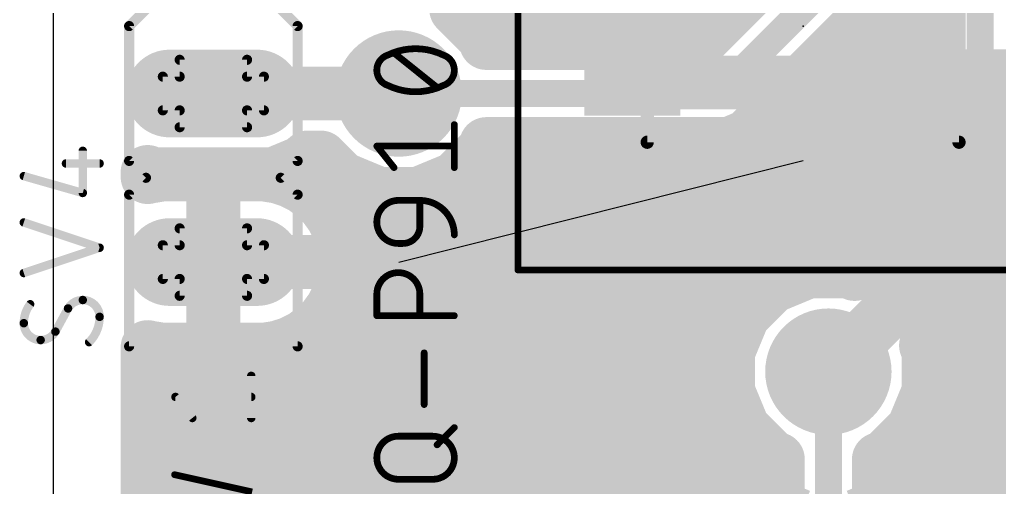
# Model space of a CAD drawing. Extents: x -0.1 to 1.18, y 0 to 3.76.
# Drawn here: x -0.02 to 0.562, y 1.421 to 1.699 of the extents above; entities that cross this region are included whole.
import ezdxf

# ---------------------------------------------------------------- set-up
doc = ezdxf.new("R2010")
doc.units = 0
for name, color, linetype in [('1', 12, 'CONTINUOUS'), ('16', 132, 'CONTINUOUS'), ('17', 110, 'CONTINUOUS'), ('18', 110, 'CONTINUOUS'), ('19', 53, 'CONTINUOUS'), ('20', 31, 'CONTINUOUS'), ('21', 253, 'CONTINUOUS'), ('23', 53, 'CONTINUOUS'), ('25', 253, 'CONTINUOUS'), ('27', 253, 'CONTINUOUS'), ('51', 253, 'CONTINUOUS')]:
    doc.layers.add(name, color=color, linetype=linetype)

# ---------------------------------------------------------------- blocks, each defined once
blk = doc.blocks.new('RECT')
blk.add_solid([(-0.5, -0.5), (0.5, -0.5), (-0.5, 0.5), (0.5, 0.5)])
blk = doc.blocks.new('LONGP100')
at = {"const_width": 1}
blk.add_lwpolyline([(-0.5, 0), (0.5, 0)], dxfattribs=at)
at = {"const_width": 0.5}
for points in [[(-0.5, 0.25, 1), (-0.5, -0.25)], [(0.5, -0.25, 1), (0.5, 0.25)]]:
    blk.add_lwpolyline(points, format="xyb", dxfattribs=at)
blk = doc.blocks.new('ROUNDV')
at = {"const_width": 0.5}
blk.add_lwpolyline([(0, -0.25, 1), (0, 0.25, 1), (0, -0.25)], format="xyb", dxfattribs=at)

msp = doc.modelspace()

# ---------------------------------------------------------------- linework, layer by layer
at = {"layer": '1', "const_width": 0.032}
for points in [[(0.343622, 1.661535), (0.546378, 1.661535)], [(0.546378, 1.661535), (0.55, 1.657913)], [(0.205, 1.655), (0.095, 1.655)], [(0.55, 1.657913), (0.55, 1.58)], [(0.253432, 1.582517), (0.277483, 1.606568)], [(0.277483, 1.606568), (0.278946, 1.610101)], [(0.278946, 1.610101), (0.287889, 1.601158)], [(0.287889, 1.601158), (0.305531, 1.59385)], [(0.270915, 1.6), (0.290684, 1.6)], [(0.381713, 1.59385), (0.390609, 1.597535)], [(0.390609, 1.597535), (0.391915, 1.597535)], [(0.391915, 1.597535), (0.39244, 1.594896)], [(0.39244, 1.594896), (0.3944, 1.590165)], [(0.444999, 1.57648), (0.444999, 1.597535)], [(0.444999, 1.597535), (0.445, 1.597535)], [(0.445, 1.597535), (0.445, 1.57648)], [(0.305531, 1.59385), (0.381713, 1.59385)], [(0.3944, 1.590165), (0.397245, 1.585906)], [(0.397245, 1.585906), (0.400867, 1.582285)], [(0.16919, 1.574961), (0.167687, 1.577911)], [(0.167687, 1.577911), (0.187993, 1.5695)], [(0.222007, 1.5695), (0.253432, 1.582517)], [(0.400867, 1.582285), (0.405125, 1.579439)], [(0.405125, 1.579439), (0.409857, 1.577479)], [(0.409857, 1.577479), (0.41488, 1.57648)], [(0.46, 1.49), (0.55, 1.58)], [(0.171719, 1.567177), (0.16919, 1.574961)], [(0.442993, 1.5755), (0.411568, 1.562483)], [(0.41488, 1.57648), (0.444999, 1.57648)], [(0.45499, 1.5755), (0.442993, 1.5755)], [(0.445, 1.57648), (0.455971, 1.57648)], [(0.455971, 1.57648), (0.45499, 1.5755)], [(0.171452, 1.568), (0.424887, 1.568)], [(0.173, 1.559093), (0.171719, 1.567177)], [(0.187993, 1.5695), (0.222007, 1.5695)], [(0.411568, 1.562483), (0.387517, 1.538432)], [(0.094999, 1.503), (0.094999, 1.554999)], [(0.094999, 1.554999), (0.095, 1.554999)], [(0.095, 1.555), (0.205, 1.555)], [(0.095, 1.554999), (0.095, 1.503)], [(0.095001, 1.554999), (0.095001, 1.555)], [(0.095001, 1.555), (0.173, 1.555)], [(0.173, 1.554999), (0.095001, 1.554999)], [(0.173, 1.555), (0.173, 1.559093)], [(0.173, 1.550907), (0.173, 1.554999)], [(0.171719, 1.542823), (0.173, 1.550907)], [(0.16919, 1.535039), (0.171719, 1.542823)], [(0.5455, 1.48499), (0.604257, 1.543747)], [(0.387517, 1.538432), (0.3745, 1.507007)], [(0.094999, 1.536), (0.095, 1.536)], [(0.165474, 1.527746), (0.16919, 1.535039)], [(0.169502, 1.536), (0.386509, 1.536)], [(0.160663, 1.521124), (0.165474, 1.527746)], [(0.154876, 1.515337), (0.160663, 1.521124)], [(0.148254, 1.510526), (0.154876, 1.515337)], [(0.140961, 1.50681), (0.148254, 1.510526)], [(0.056, 1.4), (0.056, 1.504548)], [(0.056, 1.504548), (0.056823, 1.50428)], [(0.056, 1.504), (0.058594, 1.504)], [(0.056823, 1.50428), (0.064907, 1.503)], [(0.064907, 1.503), (0.094999, 1.503)], [(0.094999, 1.504), (0.095, 1.504)], [(0.095, 1.503), (0.125093, 1.503)], [(0.125093, 1.503), (0.133177, 1.50428)], [(0.131406, 1.504), (0.3745, 1.504)], [(0.133177, 1.50428), (0.140961, 1.50681)], [(0.3745, 1.507007), (0.3745, 1.472993)], [(0.56451, 1.504), (0.658594, 1.504)], [(0.5455, 1.472993), (0.5455, 1.48499)], [(0.3745, 1.472993), (0.387517, 1.441568)], [(0.532483, 1.441568), (0.5455, 1.472993)], [(0.056, 1.472), (0.374911, 1.472)], [(0.545089, 1.472), (1.094, 1.472)], [(0.056, 1.44), (0.389085, 1.44)], [(0.387517, 1.441568), (0.411568, 1.417517)], [(0.508432, 1.417517), (0.532483, 1.441568)], [(0.530915, 1.44), (0.924085, 1.44)], [(0.411568, 1.417517), (0.442993, 1.4045)], [(0.477007, 1.4045), (0.508432, 1.417517)], [(0.056, 1.408), (0.434543, 1.408)], [(0.485457, 1.408), (0.904054, 1.408)]]:
    msp.add_lwpolyline(points, dxfattribs=at)
at = {"layer": '1', "const_width": 0.016}
for points in [[(0.343622, 1.669535, 1), (0.343622, 1.653535)], [(0.552035, 1.667192, 1), (0.540721, 1.655879)], [(0.546378, 1.653535, 1), (0.546378, 1.669535)], [(0.095, 1.663, 1), (0.095, 1.647)], [(0.205, 1.647, 1), (0.205, 1.663)], [(0.558, 1.657913, 1), (0.542, 1.657913)], [(0.544343, 1.652257, 1), (0.555657, 1.66357)], [(0.284603, 1.615757, 1), (0.27329, 1.604444)], [(0.286338, 1.607039, 1), (0.271555, 1.613162)], [(0.28314, 1.600911, 1), (0.271826, 1.612225)], [(0.270092, 1.60963, 1), (0.284874, 1.603507)], [(0.29095, 1.608549, 1), (0.284827, 1.593767)], [(0.270915, 1.608, 1), (0.270915, 1.592)], [(0.282232, 1.595501, 1), (0.293546, 1.606815)], [(0.290684, 1.592, 1), (0.290684, 1.608)], [(0.390609, 1.605535, 1), (0.390609, 1.589535)], [(0.399761, 1.599096, 1), (0.384069, 1.595975)], [(0.399831, 1.597958, 1), (0.385049, 1.591835)], [(0.393671, 1.590144, 1), (0.387548, 1.604926)], [(0.391915, 1.589535, 1), (0.391915, 1.605535)], [(0.452999, 1.597535, 1), (0.436999, 1.597535)], [(0.444999, 1.605535, 1), (0.444999, 1.589535)], [(0.453, 1.597535, 1), (0.437, 1.597535)], [(0.445, 1.589535, 1), (0.445, 1.605535)], [(0.305531, 1.60185, 1), (0.305531, 1.58585)], [(0.302469, 1.586459, 1), (0.308592, 1.601241)], [(0.378652, 1.601241, 1), (0.384775, 1.586459)], [(0.381713, 1.58585, 1), (0.381713, 1.60185)], [(0.401052, 1.594609, 1), (0.387748, 1.58572)], [(0.384594, 1.593336, 1), (0.400286, 1.596457)], [(0.387009, 1.587103, 1), (0.401791, 1.593226)], [(0.402902, 1.591563, 1), (0.391589, 1.580249)], [(0.174815, 1.581543, 1), (0.160559, 1.574279)], [(0.170749, 1.585302, 1), (0.164626, 1.57052)], [(0.247775, 1.588173, 1), (0.259089, 1.57686)], [(0.256493, 1.575126, 1), (0.25037, 1.589908)], [(0.390594, 1.581462, 1), (0.403897, 1.590351)], [(0.405312, 1.588936, 1), (0.396422, 1.575633)], [(0.39521, 1.576628, 1), (0.406524, 1.587942)], [(0.408187, 1.58683, 1), (0.402064, 1.572048)], [(0.400681, 1.572788, 1), (0.40957, 1.586091)], [(0.411418, 1.585326, 1), (0.408296, 1.569633)], [(0.555657, 1.574343, 1), (0.544343, 1.585657)], [(0.176799, 1.577433, 1), (0.161582, 1.572489)], [(0.406795, 1.570088, 1), (0.412918, 1.584871)], [(0.41488, 1.58448, 1), (0.41488, 1.56848)], [(0.413319, 1.568634, 1), (0.416441, 1.584327)], [(0.442993, 1.5835, 1), (0.442993, 1.5675)], [(0.445, 1.58448, 1), (0.445, 1.56848)], [(0.446054, 1.568109, 1), (0.439931, 1.582891)], [(0.444999, 1.56848, 1), (0.444999, 1.58448)], [(0.449334, 1.581157, 1), (0.460647, 1.569843)], [(0.461627, 1.570823, 1), (0.450314, 1.582138)], [(0.45499, 1.5675, 1), (0.45499, 1.5835)], [(0.455971, 1.56848, 1), (0.455971, 1.58448)], [(0.542, 1.58, 1), (0.558, 1.58)], [(0.162062, 1.571329, 1), (0.176318, 1.578593)], [(0.171452, 1.576, 1), (0.171452, 1.56)], [(0.179621, 1.568428, 1), (0.163818, 1.565925)], [(0.187993, 1.5775, 1), (0.187993, 1.5615)], [(0.184931, 1.562109, 1), (0.191054, 1.576891)], [(0.218946, 1.576891, 1), (0.225068, 1.562109)], [(0.222007, 1.5615, 1), (0.222007, 1.5775)], [(0.424887, 1.56, 1), (0.424887, 1.576)], [(0.436999, 1.57648, 1), (0.452999, 1.57648)], [(0.437, 1.57648, 1), (0.453, 1.57648)], [(0.164111, 1.564705, 1), (0.179328, 1.569649)], [(0.408507, 1.569874, 1), (0.41463, 1.555092)], [(0.417225, 1.556826, 1), (0.405911, 1.56814)], [(0.102999, 1.554999, 1), (0.086999, 1.554999)], [(0.094999, 1.562999, 1), (0.094999, 1.546999)], [(0.095, 1.563, 1), (0.095, 1.547)], [(0.103, 1.554999, 1), (0.087, 1.554999)], [(0.103001, 1.555, 1), (0.087001, 1.555)], [(0.095001, 1.563, 1), (0.095001, 1.547)], [(0.095001, 1.562999, 1), (0.095001, 1.546999)], [(0.095, 1.546999, 1), (0.095, 1.562999)], [(0.181, 1.559093, 1), (0.165, 1.559093)], [(0.181, 1.554999, 1), (0.165, 1.554999)], [(0.173, 1.547, 1), (0.173, 1.563)], [(0.173, 1.546999, 1), (0.173, 1.562999)], [(0.205, 1.547, 1), (0.205, 1.563)], [(0.165098, 1.557841, 1), (0.180901, 1.560344)], [(0.180901, 1.549656, 1), (0.165098, 1.552159)], [(0.087001, 1.554999, 1), (0.103001, 1.554999)], [(0.179328, 1.540351, 1), (0.164111, 1.545295)], [(0.165, 1.555, 1), (0.181, 1.555)], [(0.165, 1.550907, 1), (0.181, 1.550907)], [(0.394908, 1.53537, 1), (0.380126, 1.541493)], [(0.094999, 1.544, 1), (0.094999, 1.528)], [(0.095, 1.528, 1), (0.095, 1.544)], [(0.169502, 1.544, 1), (0.169502, 1.528)], [(0.176318, 1.531407, 1), (0.162062, 1.538671)], [(0.163818, 1.544075, 1), (0.179621, 1.541572)], [(0.38186, 1.544089, 1), (0.393173, 1.532775)], [(0.386509, 1.528, 1), (0.386509, 1.544)], [(0.171946, 1.523044, 1), (0.159002, 1.532448)], [(0.161582, 1.537511, 1), (0.176799, 1.532567)], [(0.16632, 1.515467, 1), (0.155006, 1.526781)], [(0.158346, 1.531378, 1), (0.172602, 1.524114)], [(0.159578, 1.508865, 1), (0.150173, 1.521809)], [(0.154191, 1.525827, 1), (0.167135, 1.516422)], [(0.143552, 1.516998, 1), (0.152956, 1.504053)], [(0.151886, 1.503398, 1), (0.144622, 1.517654)], [(0.149219, 1.520993, 1), (0.160532, 1.50968)], [(0.064, 1.504548, 1), (0.048, 1.504548)], [(0.058473, 1.512156, 1), (0.053527, 1.49694)], [(0.056, 1.512, 1), (0.056, 1.496)], [(0.058075, 1.512182, 1), (0.055572, 1.496379)], [(0.05435, 1.496672, 1), (0.059296, 1.511889)], [(0.064907, 1.511, 1), (0.064907, 1.495)], [(0.058594, 1.496, 1), (0.058594, 1.512)], [(0.063656, 1.495098, 1), (0.066159, 1.510902)], [(0.094999, 1.512, 1), (0.094999, 1.496)], [(0.095, 1.511, 1), (0.095, 1.495)], [(0.094999, 1.495, 1), (0.094999, 1.511)], [(0.095, 1.496, 1), (0.095, 1.512)], [(0.123841, 1.510902, 1), (0.126344, 1.495098)], [(0.131406, 1.512, 1), (0.131406, 1.496)], [(0.125093, 1.495, 1), (0.125093, 1.511)], [(0.130705, 1.511889, 1), (0.135649, 1.496672)], [(0.134428, 1.496379, 1), (0.131925, 1.512182)], [(0.137329, 1.513938, 1), (0.144593, 1.499682)], [(0.143433, 1.499201, 1), (0.138489, 1.514418)], [(0.3825, 1.507007, 1), (0.3665, 1.507007)], [(0.367109, 1.510068, 1), (0.381891, 1.503946)], [(0.3745, 1.496, 1), (0.3745, 1.512)], [(0.56451, 1.512, 1), (0.56451, 1.496)], [(0.086999, 1.503, 1), (0.102999, 1.503)], [(0.087, 1.503, 1), (0.103, 1.503)], [(0.454343, 1.495657, 1), (0.465657, 1.484343)], [(0.5535, 1.48499, 1), (0.5375, 1.48499)], [(0.539843, 1.490647, 1), (0.551157, 1.479333)], [(0.381891, 1.476054, 1), (0.367109, 1.469931)], [(0.552891, 1.469931, 1), (0.538109, 1.476054)], [(0.056, 1.48, 1), (0.056, 1.464)], [(0.374911, 1.464, 1), (0.374911, 1.48)], [(0.545089, 1.48, 1), (0.545089, 1.464)], [(0.3665, 1.472993, 1), (0.3825, 1.472993)], [(0.5375, 1.472993, 1), (0.5535, 1.472993)], [(0.056, 1.448, 1), (0.056, 1.432)], [(0.393173, 1.447225, 1), (0.38186, 1.435911)], [(0.389085, 1.432, 1), (0.389085, 1.448)], [(0.530915, 1.448, 1), (0.530915, 1.432)], [(0.53814, 1.435911, 1), (0.526826, 1.447225)], [(0.380126, 1.438507, 1), (0.394908, 1.44463)], [(0.525092, 1.44463, 1), (0.539874, 1.438507)], [(0.41463, 1.424908, 1), (0.408507, 1.410126)], [(0.405911, 1.41186, 1), (0.417225, 1.423173)], [(0.502775, 1.423173, 1), (0.514089, 1.41186)], [(0.511493, 1.410126, 1), (0.50537, 1.424908)], [(0.056, 1.416, 1), (0.056, 1.4)], [(0.434543, 1.4, 1), (0.434543, 1.416)], [(0.485457, 1.416, 1), (0.485457, 1.4)]]:
    msp.add_lwpolyline(points, format="xyb", dxfattribs=at)
at = {"layer": '16'}
for points, const_width in [([(0.52, 1.955967), (0.52, 1.592426)], 0.032), ([(0.55, 1.95), (0.55, 1.58)], 0.016), ([(0.455, 1.757426), (0.382573, 1.685)], 0.032), ([(0.485, 1.745), (0.395, 1.655)], 0.016), ([(0.239146, 1.705), (0.255442, 1.721296)], 0.032), ([(0.420433, 1.638006), (0.501994, 1.719567)], 0.032), ([(0.255442, 1.688704), (0.239146, 1.705)], 0.032), ([(0.248146, 1.696), (0.393574, 1.696)], 0.032), ([(0.478426, 1.696), (0.52, 1.696)], 0.032), ([(0.256976, 1.685), (0.255442, 1.688704)], 0.032), ([(0.382573, 1.685), (0.256976, 1.685)], 0.032), ([(0.446426, 1.664), (0.52, 1.664)], 0.032), ([(0.095, 1.655), (0.205, 1.655)], 0.032), ([(0.395, 1.655), (0.205, 1.655)], 0.016), ([(0.411994, 1.629567), (0.420433, 1.638006)], 0.032), ([(0.414426, 1.632), (0.52, 1.632)], 0.032), ([(0.255442, 1.621296), (0.256976, 1.625)], 0.032), ([(0.256976, 1.625), (0.400967, 1.625)], 0.032), ([(0.400967, 1.625), (0.411994, 1.629567)], 0.032), ([(0.238704, 1.604558), (0.255442, 1.621296)], 0.032), ([(0.130548, 1.607), (0.14819, 1.614308)], 0.032), ([(0.14819, 1.614308), (0.150882, 1.617)], 0.032), ([(0.150882, 1.617), (0.158854, 1.617)], 0.032), ([(0.158854, 1.617), (0.171296, 1.604558)], 0.032), ([(0.056, 1.605452), (0.056, 1.60843)], 0.032), ([(0.056, 1.60843), (0.059452, 1.607)], 0.032), ([(0.064907, 1.607), (0.056823, 1.605719)], 0.032), ([(0.059452, 1.607), (0.130548, 1.607)], 0.032), ([(0.094999, 1.607), (0.064907, 1.607)], 0.032), ([(0.094999, 1.555001), (0.094999, 1.607)], 0.032), ([(0.125093, 1.607), (0.095, 1.607)], 0.032), ([(0.095, 1.607), (0.095, 1.555001)], 0.032), ([(0.133177, 1.605719), (0.125093, 1.607)], 0.032), ([(0.056823, 1.605719), (0.056, 1.605452)], 0.032), ([(0.140961, 1.60319), (0.133177, 1.605719)], 0.032), ([(0.148254, 1.599474), (0.140961, 1.60319)], 0.032), ([(0.171296, 1.604558), (0.193165, 1.5955)], 0.032), ([(0.216835, 1.5955), (0.238704, 1.604558)], 0.032), ([(0.094999, 1.6), (0.095, 1.6)], 0.032), ([(0.147222, 1.6), (0.182301, 1.6)], 0.032), ([(0.154876, 1.594663), (0.148254, 1.599474)], 0.032), ([(0.193165, 1.5955), (0.216835, 1.5955)], 0.032), ([(0.227699, 1.6), (0.52, 1.6)], 0.032), ([(0.160663, 1.588876), (0.154876, 1.594663)], 0.032), ([(0.52, 1.592426), (0.475539, 1.547966)], 0.032), ([(0.165474, 1.582254), (0.160663, 1.588876)], 0.032), ([(0.16919, 1.574961), (0.165474, 1.582254)], 0.032), ([(0.171719, 1.567177), (0.16919, 1.574961)], 0.032), ([(0.55, 1.58), (0.46, 1.49)], 0.016), ([(0.575433, 1.563006), (0.58, 1.574032)], 0.032), ([(0.094999, 1.568), (0.095, 1.568)], 0.032), ([(0.171452, 1.568), (0.495574, 1.568)], 0.032), ([(0.173, 1.559093), (0.171719, 1.567177)], 0.032), ([(0.517966, 1.505539), (0.575433, 1.563006)], 0.032), ([(0.095, 1.555001), (0.094999, 1.555001)], 0.032), ([(0.094999, 1.503), (0.094999, 1.554999)], 0.032), ([(0.094999, 1.554999), (0.095, 1.554999)], 0.032), ([(0.205, 1.555), (0.095, 1.555)], 0.032), ([(0.095, 1.554999), (0.095, 1.503)], 0.032), ([(0.095001, 1.554999), (0.095001, 1.555)], 0.032), ([(0.095001, 1.555), (0.173, 1.555)], 0.032), ([(0.173, 1.554999), (0.095001, 1.554999)], 0.032), ([(0.173, 1.555), (0.173, 1.559093)], 0.032), ([(0.173, 1.550907), (0.173, 1.554999)], 0.032), ([(0.171719, 1.542823), (0.173, 1.550907)], 0.032), ([(0.448165, 1.5495), (0.426296, 1.540442)], 0.032), ([(0.471835, 1.5495), (0.448165, 1.5495)], 0.032), ([(0.475539, 1.547966), (0.471835, 1.5495)], 0.032), ([(0.16919, 1.535039), (0.171719, 1.542823)], 0.032), ([(0.426296, 1.540442), (0.409558, 1.523704)], 0.032), ([(0.094999, 1.536), (0.095, 1.536)], 0.032), ([(0.165474, 1.527746), (0.16919, 1.535039)], 0.032), ([(0.169502, 1.536), (0.421854, 1.536)], 0.032), ([(0.548426, 1.536), (0.620497, 1.536)], 0.032), ([(0.160663, 1.521124), (0.165474, 1.527746)], 0.032), ([(0.154876, 1.515337), (0.160663, 1.521124)], 0.032), ([(0.409558, 1.523704), (0.4005, 1.501835)], 0.032), ([(0.148254, 1.510526), (0.154876, 1.515337)], 0.032), ([(0.140961, 1.50681), (0.148254, 1.510526)], 0.032), ([(0.056, 0.056), (0.056, 1.504548)], 0.032), ([(0.056, 1.504548), (0.056823, 1.50428)], 0.032), ([(0.056, 1.504), (0.058594, 1.504)], 0.032), ([(0.056823, 1.50428), (0.064907, 1.503)], 0.032), ([(0.064907, 1.503), (0.094999, 1.503)], 0.032), ([(0.094999, 1.504), (0.095, 1.504)], 0.032), ([(0.095, 1.503), (0.125093, 1.503)], 0.032), ([(0.125093, 1.503), (0.133177, 1.50428)], 0.032), ([(0.131406, 1.504), (0.401397, 1.504)], 0.032), ([(0.133177, 1.50428), (0.140961, 1.50681)], 0.032), ([(0.4005, 1.501835), (0.4005, 1.478165)], 0.032), ([(0.5195, 1.501835), (0.517966, 1.505539)], 0.032), ([(0.518603, 1.504), (0.658594, 1.504)], 0.032), ([(0.5195, 1.478165), (0.5195, 1.501835)], 0.032), ([(0.46, 1.49), (0.46, 0.94)], 0.016), ([(0.4005, 1.478165), (0.409558, 1.456296)], 0.032), ([(0.510442, 1.456296), (0.5195, 1.478165)], 0.032), ([(0.056, 1.472), (0.403053, 1.472)], 0.032), ([(0.516946, 1.472), (1.094, 1.472)], 0.032), ([(0.409558, 1.456296), (0.426296, 1.439558)], 0.032), ([(0.493704, 1.439558), (0.510442, 1.456296)], 0.032), ([(0.056, 1.44), (0.425854, 1.44)], 0.032), ([(0.426296, 1.439558), (0.43, 1.438024)], 0.032), ([(0.43, 1.438024), (0.43, 0.934032)], 0.032), ([(0.49, 1.438024), (0.493704, 1.439558)], 0.032), ([(0.49, 0.952426), (0.49, 1.438024)], 0.032), ([(0.494146, 1.44), (1.094, 1.44)], 0.032), ([(0.056, 1.408), (0.43, 1.408)], 0.032), ([(0.49, 1.408), (0.932196, 1.408)], 0.032)]:
    msp.add_lwpolyline(points, dxfattribs=dict(at, const_width=const_width))
for points, const_width in [([(0.244802, 1.710657, 1), (0.233489, 1.699343)], 0.016), ([(0.233489, 1.710657, 1), (0.244802, 1.699343)], 0.016), ([(0.248146, 1.704, 1), (0.248146, 1.688)], 0.016), ([(0.393574, 1.688, 1), (0.393574, 1.704)], 0.016), ([(0.478426, 1.704, 1), (0.478426, 1.688)], 0.016), ([(0.52, 1.688, 1), (0.52, 1.704)], 0.016), ([(0.262833, 1.691765, 1), (0.24805, 1.685643)], 0.016), ([(0.256976, 1.693, 1), (0.256976, 1.677)], 0.016), ([(0.249785, 1.683047, 1), (0.261098, 1.694361)], 0.016), ([(0.376917, 1.690657, 1), (0.38823, 1.679343)], 0.016), ([(0.382573, 1.677, 1), (0.382573, 1.693)], 0.016), ([(0.249585, 1.681939, 1), (0.264367, 1.688061)], 0.016), ([(0.446426, 1.672, 1), (0.446426, 1.656)], 0.016), ([(0.52, 1.656, 1), (0.52, 1.672)], 0.016), ([(0.095, 1.663, 1), (0.095, 1.647)], 0.016), ([(0.205, 1.647, 1), (0.205, 1.663)], 0.016), ([(0.205, 1.659, 1), (0.205, 1.651)], 0.008), ([(0.392172, 1.657828, 1), (0.397828, 1.652172)], 0.008), ([(0.395, 1.651, 1), (0.395, 1.659)], 0.008), ([(0.414776, 1.643663, 1), (0.42609, 1.632349)], 0.016), ([(0.42609, 1.632349, 1), (0.414776, 1.643663)], 0.016), ([(0.414426, 1.64, 1), (0.414426, 1.624)], 0.016), ([(0.52, 1.624, 1), (0.52, 1.64)], 0.016), ([(0.256976, 1.633, 1), (0.256976, 1.617)], 0.016), ([(0.264367, 1.621939, 1), (0.249585, 1.628061)], 0.016), ([(0.397906, 1.632391, 1), (0.404029, 1.617609)], 0.016), ([(0.400967, 1.617, 1), (0.400967, 1.633)], 0.016), ([(0.406337, 1.635224, 1), (0.41765, 1.62391)], 0.016), ([(0.415055, 1.622176, 1), (0.408932, 1.636958)], 0.016), ([(0.261098, 1.615639, 1), (0.249785, 1.626953)], 0.016), ([(0.150882, 1.625, 1), (0.150882, 1.609)], 0.016), ([(0.151251, 1.606917, 1), (0.145128, 1.621699)], 0.016), ([(0.156539, 1.611343, 1), (0.145225, 1.622657)], 0.016), ([(0.164511, 1.622657, 1), (0.153197, 1.611343)], 0.016), ([(0.158854, 1.609, 1), (0.158854, 1.625)], 0.016), ([(0.24805, 1.624357, 1), (0.262833, 1.618235)], 0.016), ([(0.064, 1.60843, 1), (0.048, 1.60843)], 0.016), ([(0.059061, 1.615821, 1), (0.052938, 1.601039)], 0.016), ([(0.059452, 1.615, 1), (0.059452, 1.599)], 0.016), ([(0.056391, 1.599609, 1), (0.062514, 1.614391)], 0.016), ([(0.064907, 1.615, 1), (0.064907, 1.599)], 0.016), ([(0.066159, 1.599098, 1), (0.063656, 1.614901)], 0.016), ([(0.102999, 1.607, 1), (0.086999, 1.607)], 0.016), ([(0.095, 1.615, 1), (0.095, 1.599)], 0.016), ([(0.103, 1.607, 1), (0.087, 1.607)], 0.016), ([(0.094999, 1.599, 1), (0.094999, 1.615)], 0.016), ([(0.126344, 1.614901, 1), (0.123841, 1.599098)], 0.016), ([(0.127486, 1.614391, 1), (0.133609, 1.599609)], 0.016), ([(0.125093, 1.599, 1), (0.125093, 1.615)], 0.016), ([(0.130548, 1.599, 1), (0.130548, 1.615)], 0.016), ([(0.142533, 1.619964, 1), (0.153847, 1.608651)], 0.016), ([(0.053527, 1.61306, 1), (0.058473, 1.597844)], 0.016), ([(0.055572, 1.613621, 1), (0.058075, 1.597818)], 0.016), ([(0.059296, 1.598111, 1), (0.05435, 1.613328)], 0.016), ([(0.135649, 1.613328, 1), (0.130705, 1.598111)], 0.016), ([(0.131925, 1.597818, 1), (0.134428, 1.613621)], 0.016), ([(0.144593, 1.610318, 1), (0.137329, 1.596062)], 0.016), ([(0.138489, 1.595582, 1), (0.143433, 1.610799)], 0.016), ([(0.174357, 1.611949, 1), (0.168234, 1.597167)], 0.016), ([(0.165639, 1.598901, 1), (0.176953, 1.610215)], 0.016), ([(0.233047, 1.610215, 1), (0.244361, 1.598901)], 0.016), ([(0.241765, 1.597167, 1), (0.235643, 1.611949)], 0.016), ([(0.048, 1.605452, 1), (0.064, 1.605452)], 0.016), ([(0.094999, 1.608, 1), (0.094999, 1.592)], 0.016), ([(0.095, 1.592, 1), (0.095, 1.608)], 0.016), ([(0.147222, 1.608, 1), (0.147222, 1.592)], 0.016), ([(0.152956, 1.605946, 1), (0.143552, 1.593002)], 0.016), ([(0.144622, 1.592346, 1), (0.151886, 1.606602)], 0.016), ([(0.182301, 1.592, 1), (0.182301, 1.608)], 0.016), ([(0.193165, 1.6035, 1), (0.193165, 1.5875)], 0.016), ([(0.190103, 1.588109, 1), (0.196226, 1.602891)], 0.016), ([(0.213774, 1.602891, 1), (0.219897, 1.588109)], 0.016), ([(0.216835, 1.5875, 1), (0.216835, 1.6035)], 0.016), ([(0.227699, 1.608, 1), (0.227699, 1.592)], 0.016), ([(0.52, 1.592, 1), (0.52, 1.608)], 0.016), ([(0.160532, 1.60032, 1), (0.149219, 1.589006)], 0.016), ([(0.150173, 1.588191, 1), (0.159578, 1.601135)], 0.016), ([(0.525657, 1.58677, 1), (0.514343, 1.598083)], 0.016), ([(0.167135, 1.593578, 1), (0.154191, 1.584173)], 0.016), ([(0.155006, 1.583219, 1), (0.16632, 1.594532)], 0.016), ([(0.512, 1.592426, 1), (0.528, 1.592426)], 0.016), ([(0.172602, 1.585886, 1), (0.158346, 1.578622)], 0.016), ([(0.159002, 1.577552, 1), (0.171946, 1.586956)], 0.016), ([(0.176799, 1.577433, 1), (0.161582, 1.572489)], 0.016), ([(0.552828, 1.577172, 1), (0.547172, 1.582828)], 0.008), ([(0.094999, 1.576, 1), (0.094999, 1.56)], 0.016), ([(0.095, 1.56, 1), (0.095, 1.576)], 0.016), ([(0.162062, 1.571329, 1), (0.176318, 1.578593)], 0.016), ([(0.171452, 1.576, 1), (0.171452, 1.56)], 0.016), ([(0.179621, 1.568428, 1), (0.163818, 1.565925)], 0.016), ([(0.495574, 1.56, 1), (0.495574, 1.576)], 0.016), ([(0.546, 1.58, 1), (0.554, 1.58)], 0.008), ([(0.164111, 1.564705, 1), (0.179328, 1.569649)], 0.016), ([(0.094999, 1.563001, 1), (0.094999, 1.547001)], 0.016), ([(0.102999, 1.554999, 1), (0.086999, 1.554999)], 0.016), ([(0.094999, 1.562999, 1), (0.094999, 1.546999)], 0.016), ([(0.095, 1.563, 1), (0.095, 1.547)], 0.016), ([(0.103, 1.554999, 1), (0.087, 1.554999)], 0.016), ([(0.103001, 1.555, 1), (0.087001, 1.555)], 0.016), ([(0.095001, 1.563, 1), (0.095001, 1.547)], 0.016), ([(0.095001, 1.562999, 1), (0.095001, 1.546999)], 0.016), ([(0.095, 1.547001, 1), (0.095, 1.563001)], 0.016), ([(0.095, 1.546999, 1), (0.095, 1.562999)], 0.016), ([(0.181, 1.559093, 1), (0.165, 1.559093)], 0.016), ([(0.181, 1.554999, 1), (0.165, 1.554999)], 0.016), ([(0.173, 1.547, 1), (0.173, 1.563)], 0.016), ([(0.173, 1.546999, 1), (0.173, 1.562999)], 0.016), ([(0.205, 1.547, 1), (0.205, 1.563)], 0.016), ([(0.568042, 1.566068, 1), (0.582824, 1.559945)], 0.016), ([(0.165098, 1.557841, 1), (0.180901, 1.560344)], 0.016), ([(0.180901, 1.549656, 1), (0.165098, 1.552159)], 0.016), ([(0.448165, 1.5575, 1), (0.448165, 1.5415)], 0.016), ([(0.451226, 1.542109, 1), (0.445103, 1.556891)], 0.016), ([(0.474897, 1.556891, 1), (0.468774, 1.542109)], 0.016), ([(0.471835, 1.5415, 1), (0.471835, 1.5575)], 0.016), ([(0.086999, 1.555001, 1), (0.102999, 1.555001)], 0.016), ([(0.087, 1.555001, 1), (0.103, 1.555001)], 0.016), ([(0.087001, 1.554999, 1), (0.103001, 1.554999)], 0.016), ([(0.179328, 1.540351, 1), (0.164111, 1.545295)], 0.016), ([(0.165, 1.555, 1), (0.181, 1.555)], 0.016), ([(0.165, 1.550907, 1), (0.181, 1.550907)], 0.016), ([(0.469882, 1.553622, 1), (0.481196, 1.542309)], 0.016), ([(0.472478, 1.540575, 1), (0.478601, 1.555357)], 0.016), ([(0.423234, 1.547833, 1), (0.429357, 1.533051)], 0.016), ([(0.431953, 1.534785, 1), (0.420639, 1.546098)], 0.016), ([(0.094999, 1.544, 1), (0.094999, 1.528)], 0.016), ([(0.095, 1.528, 1), (0.095, 1.544)], 0.016), ([(0.169502, 1.544, 1), (0.169502, 1.528)], 0.016), ([(0.176318, 1.531407, 1), (0.162062, 1.538671)], 0.016), ([(0.163818, 1.544075, 1), (0.179621, 1.541572)], 0.016), ([(0.421854, 1.528, 1), (0.421854, 1.544)], 0.016), ([(0.548426, 1.544, 1), (0.548426, 1.528)], 0.016), ([(0.171946, 1.523044, 1), (0.159002, 1.532448)], 0.016), ([(0.161582, 1.537511, 1), (0.176799, 1.532567)], 0.016), ([(0.16632, 1.515467, 1), (0.155006, 1.526781)], 0.016), ([(0.158346, 1.531378, 1), (0.172602, 1.524114)], 0.016), ([(0.403901, 1.529361, 1), (0.415215, 1.518047)], 0.016), ([(0.416949, 1.520643, 1), (0.402167, 1.526765)], 0.016), ([(0.159578, 1.508865, 1), (0.150173, 1.521809)], 0.016), ([(0.154191, 1.525827, 1), (0.167135, 1.516422)], 0.016), ([(0.143552, 1.516998, 1), (0.152956, 1.504053)], 0.016), ([(0.151886, 1.503398, 1), (0.144622, 1.517654)], 0.016), ([(0.149219, 1.520993, 1), (0.160532, 1.50968)], 0.016), ([(0.064, 1.504548, 1), (0.048, 1.504548)], 0.016), ([(0.058473, 1.512156, 1), (0.053527, 1.49694)], 0.016), ([(0.056, 1.512, 1), (0.056, 1.496)], 0.016), ([(0.058075, 1.512182, 1), (0.055572, 1.496379)], 0.016), ([(0.05435, 1.496672, 1), (0.059296, 1.511889)], 0.016), ([(0.064907, 1.511, 1), (0.064907, 1.495)], 0.016), ([(0.058594, 1.496, 1), (0.058594, 1.512)], 0.016), ([(0.063656, 1.495098, 1), (0.066159, 1.510902)], 0.016), ([(0.094999, 1.512, 1), (0.094999, 1.496)], 0.016), ([(0.095, 1.511, 1), (0.095, 1.495)], 0.016), ([(0.094999, 1.495, 1), (0.094999, 1.511)], 0.016), ([(0.095, 1.496, 1), (0.095, 1.512)], 0.016), ([(0.123841, 1.510902, 1), (0.126344, 1.495098)], 0.016), ([(0.131406, 1.512, 1), (0.131406, 1.496)], 0.016), ([(0.125093, 1.495, 1), (0.125093, 1.511)], 0.016), ([(0.130705, 1.511889, 1), (0.135649, 1.496672)], 0.016), ([(0.134428, 1.496379, 1), (0.131925, 1.512182)], 0.016), ([(0.137329, 1.513938, 1), (0.144593, 1.499682)], 0.016), ([(0.143433, 1.499201, 1), (0.138489, 1.514418)], 0.016), ([(0.4085, 1.501835, 1), (0.3925, 1.501835)], 0.016), ([(0.401397, 1.496, 1), (0.401397, 1.512)], 0.016), ([(0.525357, 1.508601, 1), (0.510575, 1.502478)], 0.016), ([(0.512309, 1.511196, 1), (0.523622, 1.499882)], 0.016), ([(0.518603, 1.512, 1), (0.518603, 1.496)], 0.016), ([(0.5275, 1.501835, 1), (0.5115, 1.501835)], 0.016), ([(0.393109, 1.504897, 1), (0.407891, 1.498774)], 0.016), ([(0.512109, 1.498774, 1), (0.526891, 1.504897)], 0.016), ([(0.086999, 1.503, 1), (0.102999, 1.503)], 0.016), ([(0.087, 1.503, 1), (0.103, 1.503)], 0.016), ([(0.464, 1.49, 1), (0.456, 1.49)], 0.008), ([(0.457172, 1.492828, 1), (0.462828, 1.487172)], 0.008), ([(0.407891, 1.481226, 1), (0.393109, 1.475103)], 0.016), ([(0.526891, 1.475103, 1), (0.512109, 1.481226)], 0.016), ([(0.056, 1.48, 1), (0.056, 1.464)], 0.016), ([(0.3925, 1.478165, 1), (0.4085, 1.478165)], 0.016), ([(0.403053, 1.464, 1), (0.403053, 1.48)], 0.016), ([(0.516946, 1.48, 1), (0.516946, 1.464)], 0.016), ([(0.5115, 1.478165, 1), (0.5275, 1.478165)], 0.016), ([(0.415215, 1.461953, 1), (0.403901, 1.450639)], 0.016), ([(0.516098, 1.450639, 1), (0.504785, 1.461953)], 0.016), ([(0.402167, 1.453234, 1), (0.416949, 1.459357)], 0.016), ([(0.503051, 1.459357, 1), (0.517833, 1.453234)], 0.016), ([(0.056, 1.448, 1), (0.056, 1.432)], 0.016), ([(0.429357, 1.446949, 1), (0.423235, 1.432167)], 0.016), ([(0.438, 1.438024, 1), (0.422, 1.438024)], 0.016), ([(0.425854, 1.432, 1), (0.425854, 1.448)], 0.016), ([(0.498, 1.438024, 1), (0.482, 1.438024)], 0.016), ([(0.494146, 1.448, 1), (0.494146, 1.432)], 0.016), ([(0.496765, 1.432167, 1), (0.490643, 1.446949)], 0.016), ([(0.420639, 1.433901, 1), (0.431953, 1.445215)], 0.016), ([(0.426939, 1.430633, 1), (0.433061, 1.445415)], 0.016), ([(0.486939, 1.445415, 1), (0.493061, 1.430633)], 0.016), ([(0.488047, 1.445215, 1), (0.499361, 1.433901)], 0.016), ([(0.056, 1.416, 1), (0.056, 1.4)], 0.016), ([(0.43, 1.4, 1), (0.43, 1.416)], 0.016), ([(0.49, 1.416, 1), (0.49, 1.4)], 0.016)]:
    msp.add_lwpolyline(points, format="xyb", dxfattribs=dict(at, const_width=const_width))
at = {"layer": '19'}
msp.add_line((0.205, 1.555), (0.445, 1.615276), dxfattribs=at)
at = {"layer": '20'}
msp.add_line((0, 3.5), (0, 0), dxfattribs=at)
at = {"layer": '21'}
for points, const_width in [([(0.055, 1.705), (0.045, 1.695)], 0.006), ([(0.145, 1.695), (0.135, 1.705)], 0.006), ([(0.045, 1.695), (0.045, 1.615)], 0.006), ([(0.145, 1.615), (0.145, 1.695)], 0.006), ([(0.045, 1.615), (0.055, 1.605)], 0.006), ([(0.135, 1.605), (0.145, 1.615)], 0.006), ([(0.055, 1.605), (0.045, 1.595)], 0.006), ([(0.145, 1.595), (0.135, 1.605)], 0.006), ([(0.045, 1.595), (0.045, 1.505)], 0.006), ([(0.145, 1.505), (0.145, 1.595)], 0.006), ([(0.045, 1.505), (0.145, 1.505)], 0.006), ([(0.1175, 1.4625), (0.1175, 1.4875)], 0.005), ([(0.0825, 1.4625), (0.0725, 1.475)], 0.005), ([(0.0725, 1.475), (0.1175, 1.475)], 0.005)]:
    msp.add_lwpolyline(points, dxfattribs=dict(at, const_width=const_width))
for points, const_width in [([(0.0465, 1.695, 1), (0.0435, 1.695)], 0.003), ([(0.1465, 1.695, 1), (0.1435, 1.695)], 0.003), ([(0.043939, 1.696061, 1), (0.046061, 1.693939)], 0.003), ([(0.143939, 1.693939, 1), (0.146061, 1.696061)], 0.003), ([(0.046061, 1.616061, 1), (0.043939, 1.613939)], 0.003), ([(0.146061, 1.613939, 1), (0.143939, 1.616061)], 0.003), ([(0.0435, 1.615, 1), (0.0465, 1.615)], 0.003), ([(0.1435, 1.615, 1), (0.1465, 1.615)], 0.003), ([(0.056061, 1.603939, 1), (0.053939, 1.606061)], 0.003), ([(0.053939, 1.603939, 1), (0.056061, 1.606061)], 0.003), ([(0.136061, 1.606061, 1), (0.133939, 1.603939)], 0.003), ([(0.133939, 1.606061, 1), (0.136061, 1.603939)], 0.003), ([(0.0465, 1.595, 1), (0.0435, 1.595)], 0.003), ([(0.043939, 1.596061, 1), (0.046061, 1.593939)], 0.003), ([(0.1465, 1.595, 1), (0.1435, 1.595)], 0.003), ([(0.143939, 1.593939, 1), (0.146061, 1.596061)], 0.003), ([(0.045, 1.5065, 1), (0.045, 1.5035)], 0.003), ([(0.0435, 1.505, 1), (0.0465, 1.505)], 0.003), ([(0.1435, 1.505, 1), (0.1465, 1.505)], 0.003), ([(0.145, 1.5035, 1), (0.145, 1.5065)], 0.003), ([(0.11875, 1.4875, 1), (0.11625, 1.4875)], 0.0025), ([(0.073476, 1.475781, 1), (0.071524, 1.474219)], 0.0025), ([(0.0725, 1.47625, 1), (0.0725, 1.47375)], 0.0025), ([(0.1175, 1.47375, 1), (0.1175, 1.47625)], 0.0025), ([(0.081524, 1.461719, 1), (0.083476, 1.463281)], 0.0025), ([(0.11625, 1.4625, 1), (0.11875, 1.4625)], 0.0025)]:
    msp.add_lwpolyline(points, format="xyb", dxfattribs=dict(at, const_width=const_width))
at = {"layer": '23'}
msp.add_point((0.445, 1.695), dxfattribs=at)
at = {"layer": '25', "const_width": 0.005}
for points in [[(0.0175, 1.596), (0.0175, 1.621)], [(0.0075, 1.6135), (0.0275, 1.6135)], [(-0.0175, 1.606), (0.0175, 1.596)], [(0.0275, 1.5635), (-0.0175, 1.5785)], [(-0.0175, 1.5485), (0.0275, 1.5635)], [(0.00875, 1.5275), (0.00125, 1.51375)]]:
    msp.add_lwpolyline(points, dxfattribs=at)
at = {"layer": '25'}
for points, const_width in [([(0.01875, 1.621, 1), (0.01625, 1.621)], 0.0025), ([(0.0075, 1.61475, 1), (0.0075, 1.61225)], 0.0025), ([(0.0275, 1.61225, 1), (0.0275, 1.61475)], 0.0025), ([(-0.017157, 1.607202, 1), (-0.017843, 1.604798)], 0.0025), ([(0.01625, 1.596, 1), (0.01875, 1.596)], 0.0025), ([(0.017157, 1.594798, 1), (0.017843, 1.597202)], 0.0025), ([(-0.017105, 1.579686, 1), (-0.017895, 1.577314)], 0.0025), ([(0.027895, 1.562314, 1), (0.027105, 1.564686)], 0.0025), ([(0.027105, 1.562314, 1), (0.027895, 1.564686)], 0.0025), ([(-0.017895, 1.549686, 1), (-0.017105, 1.547314)], 0.0025), ([(-0.01375, 1.53, 0.162278), (-0.0175, 1.51875)], 0.005), ([(-0.01275, 1.52925, 1), (-0.01475, 1.53075)], 0.0025), ([(0.0175, 1.5325, 0.265564), (0.00875, 1.5275)], 0.005), ([(0.007673, 1.528135, 1), (0.009827, 1.526865)], 0.0025), ([(0.009847, 1.526901, 1), (0.007653, 1.528099)], 0.0025), ([(0.0275, 1.5225, 0.414214), (0.0175, 1.5325)], 0.005), ([(0.0175, 1.53375, 1), (0.0175, 1.53125)], 0.0025), ([(0.0175, 1.53125, 1), (0.0175, 1.53375)], 0.0025), ([(0.02125, 1.5075, 0.2), (0.0275, 1.5225)], 0.005), ([(0.02875, 1.5225, 1), (0.02625, 1.5225)], 0.0025), ([(0.02625, 1.5225, 1), (0.02875, 1.5225)], 0.0025), ([(-0.0175, 1.51875, 0.414214), (-0.0075, 1.50875)], 0.005), ([(-0.01625, 1.51875, 1), (-0.01875, 1.51875)], 0.0025), ([(-0.01875, 1.51875, 1), (-0.01625, 1.51875)], 0.0025), ([(-0.0075, 1.50875, 0.265564), (0.00125, 1.51375)], 0.005), ([(0.000153, 1.514349, 1), (0.002347, 1.513151)], 0.0025), ([(0.002327, 1.513115, 1), (0.000173, 1.514385)], 0.0025), ([(-0.0075, 1.51, 1), (-0.0075, 1.5075)], 0.0025), ([(-0.0075, 1.5075, 1), (-0.0075, 1.51)], 0.0025), ([(0.02037, 1.508388, 1), (0.02213, 1.506612)], 0.0025)]:
    msp.add_lwpolyline(points, format="xyb", dxfattribs=dict(at, const_width=const_width))
at = {"layer": '27'}
for points, const_width in [([(0.215, 1.681589, 0.113886), (0.198389, 1.677755)], 0.004), ([(0.202847, 1.679814, 1), (0.201598, 1.678252)], 0.002), ([(0.231611, 1.677755, 0.113886), (0.215, 1.681589)], 0.004), ([(0.215, 1.682589, 1), (0.215, 1.680589)], 0.002), ([(0.215, 1.680589, 1), (0.215, 1.682589)], 0.002), ([(0.198389, 1.677755, 0.320469), (0.192, 1.668811)], 0.004), ([(0.197951, 1.678654, 1), (0.198827, 1.676857)], 0.002), ([(0.198713, 1.676809, 1), (0.198065, 1.678701)], 0.002), ([(0.238, 1.668811, 0.320462), (0.231611, 1.677755)], 0.004), ([(0.231936, 1.678701, 1), (0.231287, 1.676809)], 0.002), ([(0.231173, 1.676857, 1), (0.232049, 1.678654)], 0.002), ([(0.192, 1.668811, 0.320467), (0.198389, 1.659867)], 0.004), ([(0.193, 1.668811, 1), (0.191, 1.668811)], 0.002), ([(0.191, 1.668811, 1), (0.193, 1.668811)], 0.002), ([(0.231611, 1.659867, 0.320461), (0.238, 1.668811)], 0.004), ([(0.239, 1.668811, 1), (0.237, 1.668811)], 0.002), ([(0.237, 1.668811, 1), (0.239, 1.668811)], 0.002), ([(0.198389, 1.659867, 0.113886), (0.215, 1.656033)], 0.004), ([(0.198827, 1.660765, 1), (0.197951, 1.658968)], 0.002), ([(0.198065, 1.658921, 1), (0.198713, 1.660812)], 0.002), ([(0.215, 1.656033, 0.113886), (0.231611, 1.659867)], 0.004), ([(0.215, 1.657033, 1), (0.215, 1.655033)], 0.002), ([(0.215, 1.655033, 1), (0.215, 1.657033)], 0.002), ([(0.227153, 1.657808, 1), (0.228403, 1.65937)], 0.002), ([(0.231287, 1.660812, 1), (0.231936, 1.658921)], 0.002), ([(0.232049, 1.658968, 1), (0.231173, 1.660765)], 0.002), ([(0.239, 1.636589, 1), (0.237, 1.636589)], 0.002), ([(0.192781, 1.624436, 1), (0.191219, 1.623186)], 0.002), ([(0.192, 1.624811, 1), (0.192, 1.622811)], 0.002), ([(0.238, 1.622811, 1), (0.238, 1.624811)], 0.002), ([(0.201441, 1.610409, 1), (0.203003, 1.611658)], 0.002), ([(0.237, 1.611033, 1), (0.239, 1.611033)], 0.002), ([(0.204778, 1.591589, 1), (0.204778, 1.566033)], 0.004), ([(0.204778, 1.592589, 1), (0.204778, 1.590589)], 0.002), ([(0.204778, 1.590589, 1), (0.204778, 1.592589)], 0.002), ([(0.218556, 1.591589, 1), (0.216556, 1.591589)], 0.002), ([(0.238, 1.571145, 0.414214), (0.217556, 1.591589)], 0.004), ([(0.217556, 1.592589, 1), (0.217556, 1.590589)], 0.002), ([(0.217556, 1.590589, 1), (0.217556, 1.592589)], 0.002), ([(0.207333, 1.566033, 0.414214), (0.217556, 1.576256)], 0.004), ([(0.218556, 1.576256, 1), (0.216556, 1.576256)], 0.002), ([(0.216556, 1.576256, 1), (0.218556, 1.576256)], 0.002), ([(0.237, 1.571145, 1), (0.239, 1.571145)], 0.002), ([(0.204778, 1.567033, 1), (0.204778, 1.565033)], 0.002), ([(0.204778, 1.565033, 1), (0.204778, 1.567033)], 0.002), ([(0.207333, 1.567033, 1), (0.207333, 1.565033)], 0.002), ([(0.207333, 1.565033, 1), (0.207333, 1.567033)], 0.002), ([(0.217556, 1.535978, 1), (0.192, 1.535978)], 0.004), ([(0.193, 1.535978, 1), (0.191, 1.535978)], 0.002), ([(0.191, 1.535978, 1), (0.193, 1.535978)], 0.002), ([(0.218556, 1.535978, 1), (0.216556, 1.535978)], 0.002), ([(0.216556, 1.535978, 1), (0.218556, 1.535978)], 0.002), ([(0.192, 1.5242, 1), (0.192, 1.5222)], 0.002), ([(0.191, 1.5232, 1), (0.193, 1.5232)], 0.002), ([(0.216556, 1.5232, 1), (0.218556, 1.5232)], 0.002), ([(0.238, 1.5222, 1), (0.238, 1.5242)], 0.002), ([(0.221111, 1.501145, 1), (0.219111, 1.501145)], 0.002), ([(0.219111, 1.470478, 1), (0.221111, 1.470478)], 0.002), ([(0.238707, 1.45612, 1), (0.237293, 1.457534)], 0.002), ([(0.204778, 1.451715, 1), (0.204778, 1.42616)], 0.004), ([(0.204778, 1.452716, 1), (0.204778, 1.450716)], 0.002), ([(0.204778, 1.450715, 1), (0.204778, 1.452715)], 0.002), ([(0.225222, 1.42616, 1), (0.225222, 1.451716)], 0.004), ([(0.225222, 1.452716, 1), (0.225222, 1.450716)], 0.002), ([(0.225222, 1.450716, 1), (0.225222, 1.452716)], 0.002), ([(0.227071, 1.447312, 1), (0.228485, 1.445897)], 0.002), ([(0.072217, 1.429854, 1), (0.071783, 1.427901)], 0.002), ([(0.204778, 1.42716, 1), (0.204778, 1.42516)], 0.002), ([(0.204778, 1.42516, 1), (0.204778, 1.42716)], 0.002), ([(0.225222, 1.42716, 1), (0.225222, 1.42516)], 0.002), ([(0.225222, 1.42516, 1), (0.225222, 1.42716)], 0.002)]:
    msp.add_lwpolyline(points, format="xyb", dxfattribs=dict(at, const_width=const_width))
at = {"layer": '27', "const_width": 0.004}
for points in [[(0.227778, 1.658589), (0.202222, 1.679033)], [(0.238, 1.611033), (0.238, 1.636589)], [(0.202222, 1.611033), (0.192, 1.623811)], [(0.192, 1.623811), (0.238, 1.623811)], [(0.204778, 1.591589), (0.217556, 1.591589)], [(0.217556, 1.591589), (0.217556, 1.576256)], [(0.207333, 1.566033), (0.204778, 1.566033)], [(0.192, 1.5232), (0.192, 1.535978)], [(0.217556, 1.535978), (0.217556, 1.5232)], [(0.238, 1.5232), (0.192, 1.5232)], [(0.220111, 1.470478), (0.220111, 1.501145)], [(0.227778, 1.446604), (0.238, 1.456827)], [(0.204778, 1.451716), (0.225222, 1.451716)], [(0.118, 1.418655), (0.072, 1.428877)], [(0.225222, 1.42616), (0.204778, 1.42616)]]:
    msp.add_lwpolyline(points, dxfattribs=at)
at = {"layer": '51'}
for points, const_width in [([(0.275709, 1.550315), (0.275709, 1.803268)], 0.003937), ([(0.35248, 1.626102), (0.35248, 1.763898)], 0.007874), ([(0.53752, 1.763898), (0.53752, 1.626102)], 0.007874), ([(0.115, 1.675), (0.075, 1.675)], 0.006), ([(0.075, 1.675), (0.075, 1.665)], 0.006), ([(0.115, 1.665), (0.115, 1.675)], 0.006), ([(0.075, 1.665), (0.065, 1.665)], 0.006), ([(0.065, 1.665), (0.065, 1.645)], 0.006), ([(0.125, 1.665), (0.115, 1.665)], 0.006), ([(0.125, 1.645), (0.125, 1.665)], 0.006), ([(0.065, 1.645), (0.075, 1.645)], 0.006), ([(0.075, 1.645), (0.075, 1.635)], 0.006), ([(0.115, 1.635), (0.115, 1.645)], 0.006), ([(0.115, 1.645), (0.125, 1.645)], 0.006), ([(0.075, 1.635), (0.115, 1.635)], 0.006), ([(0.53752, 1.626102), (0.35248, 1.626102)], 0.007874), ([(0.115, 1.575), (0.075, 1.575)], 0.006), ([(0.075, 1.575), (0.075, 1.565)], 0.006), ([(0.115, 1.565), (0.115, 1.575)], 0.006), ([(0.075, 1.565), (0.065, 1.565)], 0.006), ([(0.065, 1.565), (0.065, 1.545)], 0.006), ([(0.125, 1.565), (0.115, 1.565)], 0.006), ([(0.125, 1.545), (0.125, 1.565)], 0.006), ([(0.065, 1.545), (0.075, 1.545)], 0.006), ([(0.075, 1.545), (0.075, 1.535)], 0.006), ([(0.115, 1.535), (0.115, 1.545)], 0.006), ([(0.115, 1.545), (0.125, 1.545)], 0.006), ([(0.614291, 1.550315), (0.275709, 1.550315)], 0.003937), ([(0.075, 1.535), (0.115, 1.535)], 0.006)]:
    msp.add_lwpolyline(points, dxfattribs=dict(at, const_width=const_width))
for points, const_width in [([(0.075, 1.6765, 1), (0.075, 1.6735)], 0.003), ([(0.0765, 1.675, 1), (0.0735, 1.675)], 0.003), ([(0.1165, 1.675, 1), (0.1135, 1.675)], 0.003), ([(0.115, 1.6735, 1), (0.115, 1.6765)], 0.003), ([(0.065, 1.6665, 1), (0.065, 1.6635)], 0.003), ([(0.0665, 1.665, 1), (0.0635, 1.665)], 0.003), ([(0.0735, 1.665, 1), (0.0765, 1.665)], 0.003), ([(0.075, 1.6635, 1), (0.075, 1.6665)], 0.003), ([(0.115, 1.6665, 1), (0.115, 1.6635)], 0.003), ([(0.1135, 1.665, 1), (0.1165, 1.665)], 0.003), ([(0.1265, 1.665, 1), (0.1235, 1.665)], 0.003), ([(0.125, 1.6635, 1), (0.125, 1.6665)], 0.003), ([(0.065, 1.6465, 1), (0.065, 1.6435)], 0.003), ([(0.0635, 1.645, 1), (0.0665, 1.645)], 0.003), ([(0.0765, 1.645, 1), (0.0735, 1.645)], 0.003), ([(0.075, 1.6435, 1), (0.075, 1.6465)], 0.003), ([(0.1165, 1.645, 1), (0.1135, 1.645)], 0.003), ([(0.115, 1.6465, 1), (0.115, 1.6435)], 0.003), ([(0.1235, 1.645, 1), (0.1265, 1.645)], 0.003), ([(0.125, 1.6435, 1), (0.125, 1.6465)], 0.003), ([(0.075, 1.6365, 1), (0.075, 1.6335)], 0.003), ([(0.0735, 1.635, 1), (0.0765, 1.635)], 0.003), ([(0.1135, 1.635, 1), (0.1165, 1.635)], 0.003), ([(0.115, 1.6335, 1), (0.115, 1.6365)], 0.003), ([(0.35248, 1.628071, 1), (0.35248, 1.624134)], 0.003937), ([(0.53752, 1.624134, 1), (0.53752, 1.628071)], 0.003937), ([(0.350512, 1.626102, 1), (0.354449, 1.626102)], 0.003937), ([(0.535551, 1.626102, 1), (0.539488, 1.626102)], 0.003937), ([(0.075, 1.5765, 1), (0.075, 1.5735)], 0.003), ([(0.0765, 1.575, 1), (0.0735, 1.575)], 0.003), ([(0.1165, 1.575, 1), (0.1135, 1.575)], 0.003), ([(0.115, 1.5735, 1), (0.115, 1.5765)], 0.003), ([(0.065, 1.5665, 1), (0.065, 1.5635)], 0.003), ([(0.0665, 1.565, 1), (0.0635, 1.565)], 0.003), ([(0.0735, 1.565, 1), (0.0765, 1.565)], 0.003), ([(0.075, 1.5635, 1), (0.075, 1.5665)], 0.003), ([(0.115, 1.5665, 1), (0.115, 1.5635)], 0.003), ([(0.1135, 1.565, 1), (0.1165, 1.565)], 0.003), ([(0.1265, 1.565, 1), (0.1235, 1.565)], 0.003), ([(0.125, 1.5635, 1), (0.125, 1.5665)], 0.003), ([(0.065, 1.5465, 1), (0.065, 1.5435)], 0.003), ([(0.0765, 1.545, 1), (0.0735, 1.545)], 0.003), ([(0.075, 1.5435, 1), (0.075, 1.5465)], 0.003), ([(0.1165, 1.545, 1), (0.1135, 1.545)], 0.003), ([(0.115, 1.5465, 1), (0.115, 1.5435)], 0.003), ([(0.125, 1.5435, 1), (0.125, 1.5465)], 0.003), ([(0.275709, 1.551299, 1), (0.275709, 1.549331)], 0.001969), ([(0.274724, 1.550315, 1), (0.276693, 1.550315)], 0.001969), ([(0.0635, 1.545, 1), (0.0665, 1.545)], 0.003), ([(0.1235, 1.545, 1), (0.1265, 1.545)], 0.003), ([(0.075, 1.5365, 1), (0.075, 1.5335)], 0.003), ([(0.0735, 1.535, 1), (0.0765, 1.535)], 0.003), ([(0.1135, 1.535, 1), (0.1165, 1.535)], 0.003), ([(0.115, 1.5335, 1), (0.115, 1.5365)], 0.003)]:
    msp.add_lwpolyline(points, format="xyb", dxfattribs=dict(at, const_width=const_width))

# ---------------------------------------------------------------- block references
at = {"layer": '1', "rotation": 180}
for p, xscale, yscale in [((0.343622, 1.661535), 0.057087, 0.03937), ((0.546378, 1.661535), 0.057087, 0.03937), ((0.445, 1.615276), 0.055118, 0.025591)]:
    msp.add_blockref('RECT', p, dxfattribs=dict(at, xscale=xscale, yscale=yscale))
at = {"layer": '17', "xscale": 0.052, "yscale": 0.052, "rotation": 180}
for p in [(0.095, 1.655), (0.095, 1.655), (0.095, 1.555), (0.095, 1.555)]:
    msp.add_blockref('LONGP100', p, dxfattribs=at)
at = {"layer": '18', "xscale": 0.075, "yscale": 0.075}
for p in [(0.205, 1.655), (0.205, 1.655), (0.205, 1.555), (0.205, 1.555), (0.46, 1.49), (0.46, 1.49)]:
    msp.add_blockref('ROUNDV', p, dxfattribs=at)
at = {"layer": '51', "xscale": 0.01, "yscale": 0.02, "rotation": 90}
for p in [(0.075, 1.655), (0.115, 1.655), (0.075, 1.555), (0.115, 1.555)]:
    msp.add_blockref('RECT', p, dxfattribs=at)

doc.saveas('drawing.dxf')
